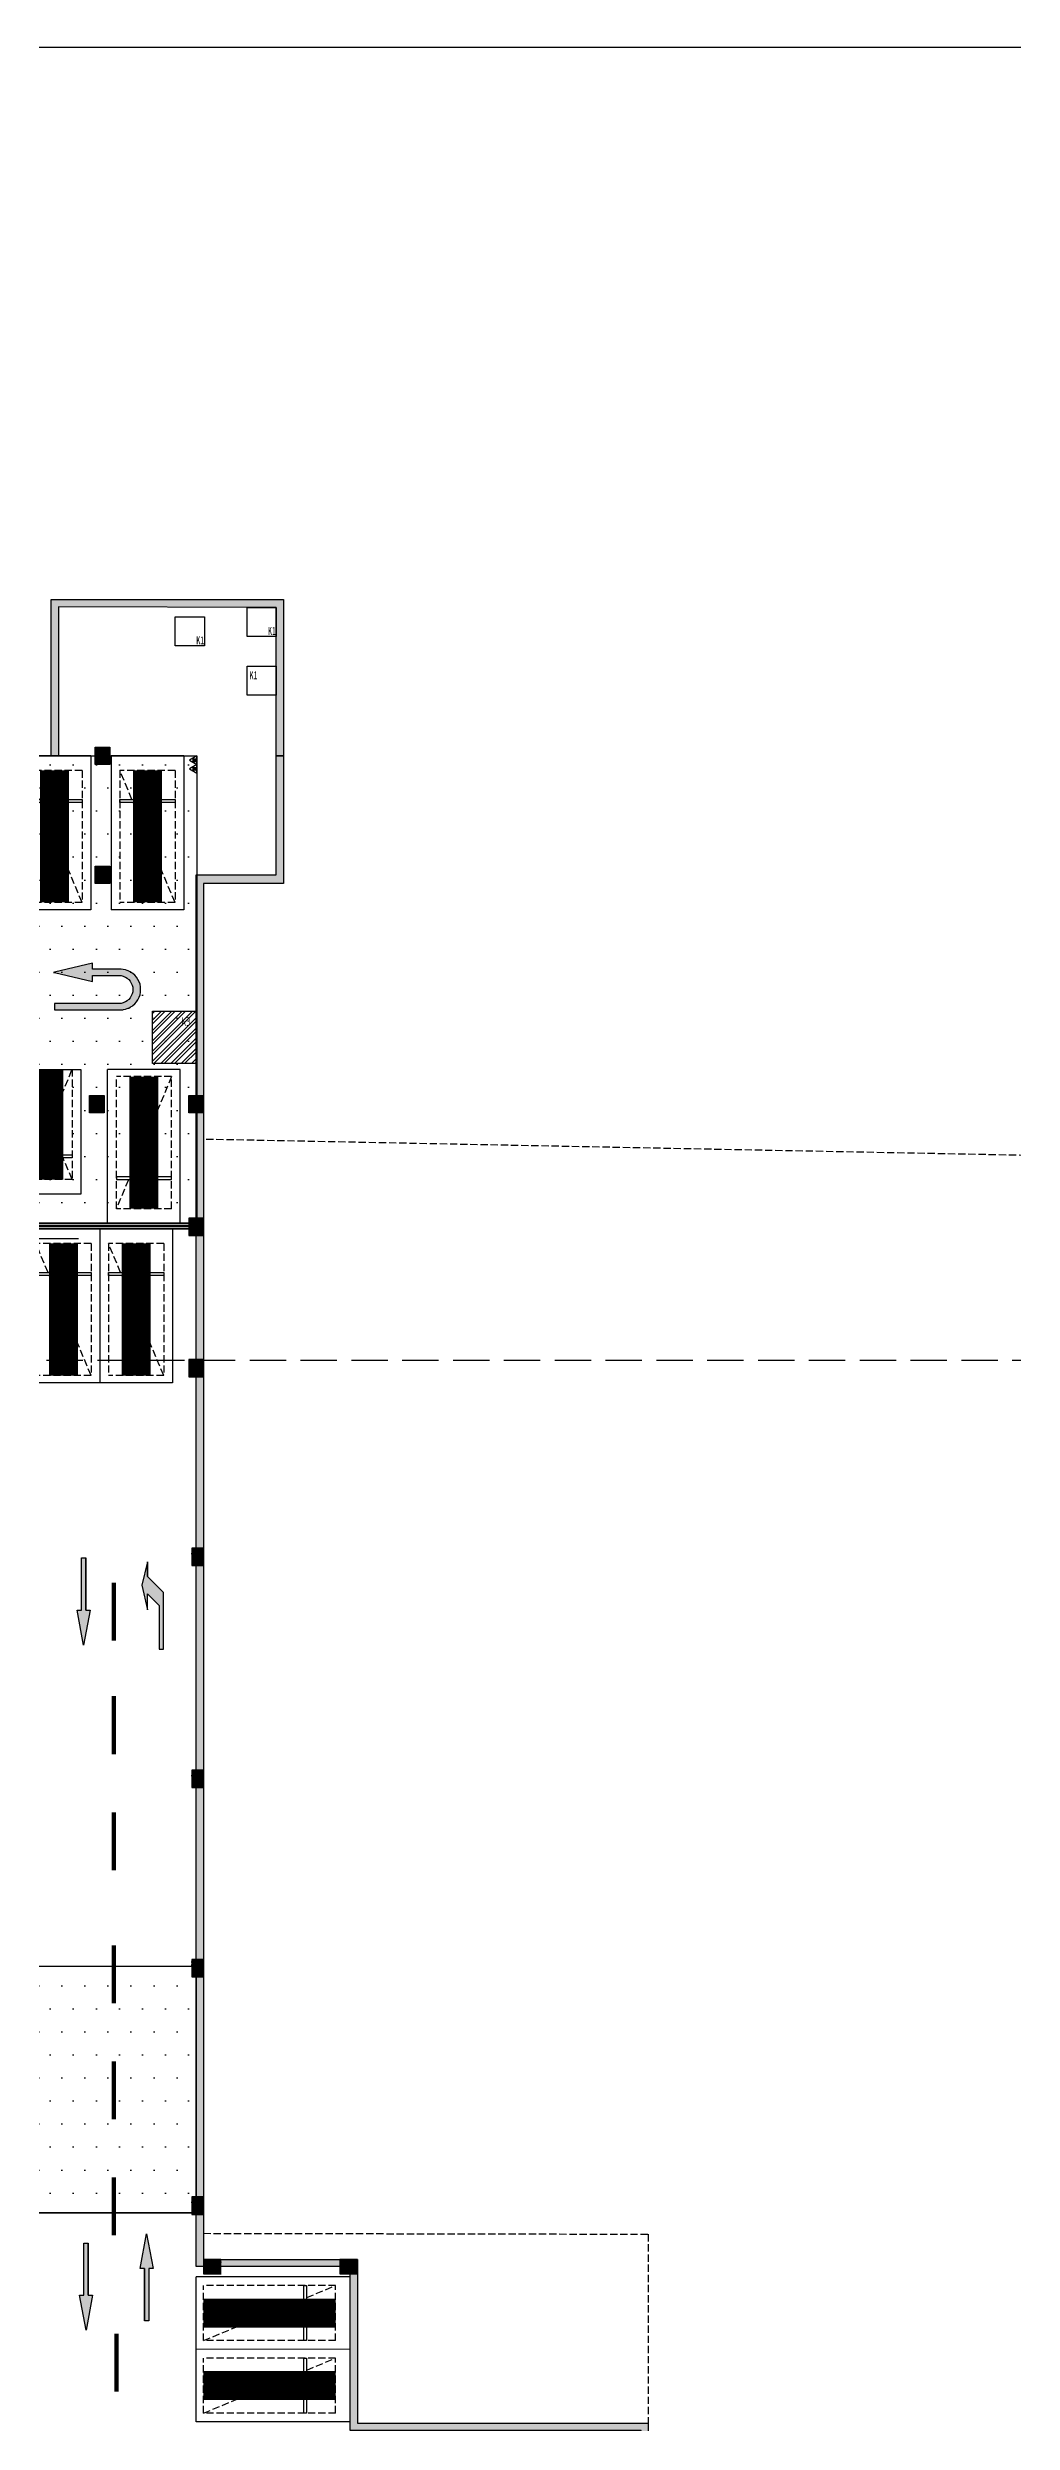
# Model space of a CAD drawing. Extents: x -1338203 to 1886333, y -783476 to 1038610.
# Drawn here: x 634907 to 668132, y 228924 to 310760 of the extents above; entities that cross this region are included whole.
import ezdxf

# ---------------------------------------------------------------- set-up
doc = ezdxf.new("R2010")
doc.units = 0
doc.header["$LTSCALE"] = 1000
doc.header["$MEASUREMENT"] = 0
for name, pattern in [('$2$DASH', [0.35, 0.25, -0.1]), ('A-001-主楼相对位置参照$0$DASH', [0.35, 0.25, -0.1]), ('A-001-平面B2$0$__DASH', [0.35, 0.25, -0.1]), ('DASH', [0.35, 0.25, -0.1])]:
    doc.linetypes.add(name, pattern=pattern)
for name, color, linetype in [('$0$DIM_SYMB', 3, 'Continuous'), ('0A-P-PKNG-LINE', 9, 'Continuous'), ('1-给排水', 4, 'Continuous'), ('A-001-主楼相对位置参照$0$0G-SITE', 2, 'Continuous'), ('A-001-平面参照B1$0$0A-ELEV-PATT', 8, 'Continuous'), ('A-001-平面参照B1$0$A-001-平面参照B1$0$0A-E-STRS-RAIL', 163, 'Continuous'), ('A-001-平面参照B1$0$AUDIT_D_220531184525-2', 40, 'Continuous'), ('A-001-车位参照B1$0$A-001-车位参照B1$0$0A-P-PKNG-CAR(A)', 43, 'Continuous'), ('A-001-车位参照B1$0$A-001-车位参照B1$0$0A-P-PKNG-CAR(B)', 21, 'Continuous'), ('A-FIRE', 7, 'Continuous'), ('p-a-mini', 150, 'Continuous'), ('p-a-regular', 5, 'Continuous'), ('S001地下一墙柱$0$0S-CW-HATCH', 251, 'Continuous'), ('S001地下一墙柱$0$0S-CW-HATCH-UP', 251, 'Continuous'), ('S001地下一墙柱$0$0S-CW-LINE', 72, 'Continuous'), ('S001地下一墙柱$0$S001地下一墙柱$0$0S-CC-LINE', 52, 'Continuous'), ('S001地下一墙柱$0$S001地下一墙柱$0$0S-CW-HATCH', 251, 'Continuous'), ('S001地下一墙柱$0$S001地下一墙柱$0$0S-CW-HATCH-UP', 251, 'Continuous'), ('中心线', 42, 'Continuous'), ('可见线', 7, 'Continuous'), ('地面指向箭头', 7, 'Continuous'), ('负一层消火栓$0$0P-DIM-FH', 3, 'Continuous'), ('负一层消火栓$0$0P-EQUIP-FH', 7, 'Continuous')]:
    doc.layers.add(name, color=color, linetype=linetype)
doc.layers.add('0A-X-AREA', color=6, linetype='Continuous', plot=False)
doc.layers.add('AAD-A-PROOF', color=30, linetype='Continuous', plot=False)
doc.styles.add('仿宋_GB2312', font='simfang.ttf', dxfattribs={"width": 0.7, "height": 4})
doc.styles.add('探索者', font='TSSDENG', dxfattribs={"width": 0.7, "bigfont": 'TSSDCHN'})
pattern_1 = [(0, (-766365.4, -306889.1), (396.875, 793.75), [0, -793.75])]
pattern_2 = [(45, (-10063346.176, -927328.15), (-53.0330086, 53.0330086), []), (50, (-10063346.18, -927328.15), (215.1780548, -18.8256405), [22.5, -247.5]), (355, (-10063346.18, -927328.15), (-41.6254, 225.65764), [18, -198]), (100.4514, (-10063328.24, -927329.72), (173.5528145, 206.8318626), [19.122057, -210.3426336]), (46.1842, (-10063346.18, -927268.15), (320.1723146, -49.655704), [33.75, -371.25]), (96.6356, (-10063319.5, -927272.3), (280.398812, 292.235361), [28.683086, -315.5139]), (351.1842, (-10063346.18, -927268.15), (280.398584, 292.23558), [27, -297]), (21, (-10063316.18, -927283.15), (179.0721156, -120.7856672), [22.5, -247.5]), (326, (-10063316.18, -927283.15), (72.9945996, 217.5450135), [18, -198]), (71.4514, (-10063301.25, -927293.21), (252.0667886, 96.759149), [19.122057, -210.3426336]), (37.5, (-10063346.176, -927328.15), (3.6479566, 99.86815615), [0, -195.6, 0, -201, 0, -198.75]), (7.5, (-10063346.18, -927328.15), (78.9208612, 118.3235136), [0, -114.6, 0, -191.1, 0, -75.75]), (327.5, (-10063413.076, -927328.15), (160.14673085, -6.7664615), [0, -75, 0, -234, 0, -310.5]), (317.5, (-10063443.08, -927328.15), (174.9558508, 30.0314947), [0, -97.5, 0, -155.4, 0, -220.5])]

# ---------------------------------------------------------------- blocks, each defined once
blk = doc.blocks.new('A-001-平面参照B1')
at = {"layer": 'A-001-平面参照B1$0$0A-ELEV-PATT'}
h = blk.add_hatch(dxfattribs=at)
h.set_pattern_fill('DOTS', color=256, scale=500)
h.set_pattern_definition(pattern_1)
h.paths.add_polyline_path([(-137959, -20540), (-127608, -20540), (-126314, -20540), (-126314, -36640), (-137959, -36640)])
h = blk.add_hatch(dxfattribs=at)
h.set_pattern_fill('DOTS', color=256, scale=500)
h.set_pattern_definition(pattern_1)
h.paths.add_polyline_path([(-132539, -62243), (-126339, -62243), (-126339, -70743), (-132539, -70743)])
at = {"flags": 128}
blk.add_lwpolyline([(-132539, -70743), (-126339, -70743)], dxfattribs=at)
at = {"layer": 'A-001-平面参照B1$0$A-001-平面参照B1$0$0A-E-STRS-RAIL'}
blk.add_lwpolyline([(-132209, -36710), (-126589, -36710), (-126589, -36770), (-132209, -36770)], dxfattribs=at)
at = {"layer": 'A-001-平面参照B1$0$AUDIT_D_220531184525-2', "ltscale": 0.002}
for points in [[(-137959, -20540), (-127608, -20540), (-126314, -20540), (-126314, -36640), (-137959, -36640)], [(-132539, -62243), (-126339, -62243), (-126339, -70743), (-132539, -70743)]]:
    blk.add_lwpolyline(points, close=True, dxfattribs=at)
for points in [[(-132209, -36640), (-126589, -36640), (-126589, -36840), (-132209, -36840)], [(-132209, -36840), (-126339, -36840)]]:
    blk.add_lwpolyline(points, dxfattribs=at)
blk = doc.blocks.new('S001地下一墙柱')
at = {"layer": 'S001地下一墙柱$0$0S-CW-HATCH'}
h = blk.add_hatch(color=256, dxfattribs=at)
h.dxf.hatch_style = 1
h.paths.add_polyline_path([(-131328, -15150), (-123339, -15150), (-123339, -20540), (-123589, -20540), (-123589, -15425), (-131079, -15400), (-131078, -20540), (-131328, -20540)])
h = blk.add_hatch(color=256, dxfattribs=at)
h.dxf.hatch_style = 1
h.paths.add_polyline_path([(-123589, -20540), (-123339, -20540), (-123339, -24940), (-126089, -24940), (-126089, -72344), (-120789, -72344), (-120789, -77994), (-110774, -77994), (-110774, -97610), (-59059, -97610), (-59059, -97910), (-123129, -97910), (-123129, -97610), (-111024, -97610), (-111024, -78244), (-121039, -78244), (-121039, -72594), (-126339, -72594), (-126340, -24640), (-123589, -24640)])
at = {"layer": 'S001地下一墙柱$0$0S-CW-HATCH-UP'}
h = blk.add_hatch(dxfattribs=at)
h.set_pattern_fill('钢筋混凝土', color=256, scale=30)
h.set_pattern_definition(pattern_2)
h.paths.add_polyline_path([(-131328, -15150), (-123339, -15150), (-123339, -20540), (-123589, -20540), (-123589, -15425), (-131079, -15400), (-131078, -20540), (-131328, -20540)])
h = blk.add_hatch(dxfattribs=at)
h.set_pattern_fill('钢筋混凝土', color=256, scale=30)
h.set_pattern_definition(pattern_2)
h.paths.add_polyline_path([(-123589, -20540), (-123339, -20540), (-123339, -24940), (-126089, -24940), (-126089, -72344), (-120789, -72344), (-120789, -77994), (-110774, -77994), (-110774, -97610), (-59059, -97610), (-59059, -97910), (-123129, -97910), (-123129, -97610), (-111024, -97610), (-111024, -78244), (-121039, -78244), (-121039, -72594), (-126339, -72594), (-126340, -24640), (-123589, -24640)])
at = {"layer": 'S001地下一墙柱$0$S001地下一墙柱$0$0S-CW-HATCH'}
h = blk.add_hatch(color=256, dxfattribs=at)
h.dxf.hatch_style = 1
h.paths.add_polyline_path([(-129319, -20840), (-129819, -20840), (-129819, -20240), (-129319, -20240)])
h = blk.add_hatch(color=256, dxfattribs=at)
h.dxf.hatch_style = 1
h.paths.add_polyline_path([(-129319, -24940), (-129819, -24940), (-129819, -24340), (-129319, -24340)])
h = blk.add_hatch(color=256, dxfattribs=at)
h.dxf.hatch_style = 1
h.paths.add_polyline_path([(-129509, -32840), (-130009, -32840), (-130009, -32240), (-129509, -32240)])
h = blk.add_hatch(color=256, dxfattribs=at)
h.dxf.hatch_style = 1
h.paths.add_polyline_path([(-126089, -32840), (-126589, -32840), (-126589, -32240), (-126089, -32240)])
h = blk.add_hatch(color=256, dxfattribs=at)
h.dxf.hatch_style = 1
h.paths.add_polyline_path([(-126089, -36465), (-126589, -36465), (-126589, -37065), (-126089, -37065)])
h = blk.add_hatch(color=256, dxfattribs=at)
h.dxf.hatch_style = 1
h.paths.add_polyline_path([(-126089, -41340), (-126589, -41340), (-126589, -41940), (-126089, -41940)])
h = blk.add_hatch(color=256, dxfattribs=at)
h.dxf.hatch_style = 1
h.paths.add_polyline_path([(-126489, -48440), (-126089, -48440), (-126089, -47840), (-126489, -47840)])
h = blk.add_hatch(color=256, dxfattribs=at)
h.dxf.hatch_style = 1
h.paths.add_polyline_path([(-126489, -56090), (-126089, -56090), (-126089, -55490), (-126489, -55490)])
h = blk.add_hatch(color=256, dxfattribs=at)
h.dxf.hatch_style = 1
h.paths.add_polyline_path([(-126489, -62613), (-126089, -62613), (-126089, -62013), (-126489, -62013)])
h = blk.add_hatch(color=256, dxfattribs=at)
h.dxf.hatch_style = 1
h.paths.add_polyline_path([(-126489, -70794), (-126089, -70794), (-126089, -70194), (-126489, -70194)])
h = blk.add_hatch(color=256, dxfattribs=at)
h.dxf.hatch_style = 1
h.paths.add_polyline_path([(-125489, -72844), (-125489, -72344), (-126089, -72344), (-126089, -72844)])
h = blk.add_hatch(color=256, dxfattribs=at)
h.dxf.hatch_style = 1
h.paths.add_polyline_path([(-120789, -72844), (-120789, -72344), (-121389, -72344), (-121389, -72844)])
at = {"layer": 'S001地下一墙柱$0$S001地下一墙柱$0$0S-CW-HATCH-UP'}
h = blk.add_hatch(dxfattribs=at)
h.set_pattern_fill('钢筋混凝土', color=256, scale=30)
h.set_pattern_definition([(45, (-97008.016, -23788.27), (-53.03301, 53.03301), []), (50, (-97008.02, -23788.27), (215.1781, -18.8256), [22.5, -247.5]), (355, (-97008.02, -23788.27), (-41.6254, 225.6576), [18, -198]), (100.4514, (-96990.08, -23789.84), (173.5528, 206.8319), [19.122, -210.3426]), (46.1842, (-97008.02, -23728.27), (320.1723, -49.6557), [33.75, -371.25]), (96.6356, (-96981.34, -23732.4), (280.3988, 292.2354), [28.683, -315.514]), (351.1842, (-97008, -23728.27), (280.3986, 292.2356), [27, -297]), (21, (-96978.02, -23743.27), (179.0721, -120.7857), [22.5, -247.5]), (326, (-96978.02, -23743.27), (72.9946, 217.545), [18, -198]), (71.4514, (-96963.1, -23753.34), (252.0668, 96.7591), [19.122, -210.3426]), (37.5, (-97008.016, -23788.27), (3.64796, 99.86816), [0, -195.6, 0, -201, 0, -198.75]), (7.5, (-97008.02, -23788.27), (78.92086, 118.3235), [0, -114.6, 0, -191.1, 0, -75.75]), (327.5, (-97074.92, -23788.27), (160.14673, -6.76646), [0, -75, 0, -234, 0, -310.5]), (317.5, (-97104.92, -23788.27), (174.95585, 30.0315), [0, -97.5, 0, -155.4, 0, -220.5])])
h.paths.add_polyline_path([(-129319, -24940), (-129819, -24940), (-129819, -24340), (-129319, -24340)])
h = blk.add_hatch(dxfattribs=at)
h.set_pattern_fill('钢筋混凝土', color=256, scale=30)
h.set_pattern_definition([(45, (-97198.035, -31688.28), (-53.03301, 53.03301), []), (50, (-97198.04, -31688.28), (215.1781, -18.8256), [22.5, -247.5]), (355, (-97198.04, -31688.28), (-41.6254, 225.6576), [18, -198]), (100.4514, (-97180.1, -31689.85), (173.5528, 206.8319), [19.122, -210.3426]), (46.1842, (-97198.04, -31628.28), (320.1723, -49.6557), [33.75, -371.25]), (96.6356, (-97171.35, -31632.42), (280.3988, 292.2354), [28.683, -315.514]), (351.1842, (-97198.04, -31628.28), (280.3986, 292.2356), [27, -297]), (21, (-97168.04, -31643.28), (179.0721, -120.7857), [22.5, -247.5]), (326, (-97168.04, -31643.28), (72.9946, 217.545), [18, -198]), (71.4514, (-97153.11, -31653.35), (252.0668, 96.7591), [19.122, -210.3426]), (37.5, (-97198.035, -31688.28), (3.64796, 99.86816), [0, -195.6, 0, -201, 0, -198.75]), (7.5, (-97198.04, -31688.28), (78.92086, 118.3235), [0, -114.6, 0, -191.1, 0, -75.75]), (327.5, (-97264.935, -31688.28), (160.14673, -6.76646), [0, -75, 0, -234, 0, -310.5]), (317.5, (-97294.94, -31688.28), (174.95585, 30.0315), [0, -97.5, 0, -155.4, 0, -220.5])])
h.paths.add_polyline_path([(-129509, -32840), (-130009, -32840), (-130009, -32240), (-129509, -32240)])
h = blk.add_hatch(dxfattribs=at)
h.set_pattern_fill('钢筋混凝土', color=256, scale=30)
h.set_pattern_definition([(45, (-93778.04, -31688.28), (-53.03301, 53.03301), []), (50, (-93778.04, -31688.28), (215.1781, -18.8256), [22.5, -247.5]), (355, (-93778.04, -31688.28), (-41.6254, 225.6576), [18, -198]), (100.4514, (-93760.1, -31689.85), (173.5528, 206.8319), [19.122, -210.3426]), (46.1842, (-93778.04, -31628.28), (320.1723, -49.6557), [33.75, -371.25]), (96.6356, (-93751.36, -31632.42), (280.3988, 292.2354), [28.683, -315.514]), (351.1842, (-93778.04, -31628.28), (280.3986, 292.2356), [27, -297]), (21, (-93748.04, -31643.28), (179.0721, -120.7857), [22.5, -247.5]), (326, (-93748.04, -31643.28), (72.9946, 217.545), [18, -198]), (71.4514, (-93733.11, -31653.35), (252.0668, 96.7591), [19.122, -210.3426]), (37.5, (-93778.04, -31688.28), (3.64796, 99.86816), [0, -195.6, 0, -201, 0, -198.75]), (7.5, (-93778.04, -31688.28), (78.92086, 118.3235), [0, -114.6, 0, -191.1, 0, -75.75]), (327.5, (-93844.94, -31688.28), (160.14673, -6.76646), [0, -75, 0, -234, 0, -310.5]), (317.5, (-93874.94, -31688.28), (174.95585, 30.0315), [0, -97.5, 0, -155.4, 0, -220.5])])
h.paths.add_polyline_path([(-126089, -32840), (-126589, -32840), (-126589, -32240), (-126089, -32240)])
h = blk.add_hatch(dxfattribs=at)
h.set_pattern_fill('钢筋混凝土', color=256, scale=30)
h.set_pattern_definition([(45, (-93778.04, -27513.31), (-53.03301, 53.03301), []), (50, (-93778.04, -27513.31), (215.1781, -18.8256), [22.5, -247.5]), (355, (-93778.04, -27513.31), (-41.6254, 225.6576), [18, -198]), (100.4514, (-93760.11, -27514.88), (173.5528, 206.8319), [19.122, -210.3426]), (46.1842, (-93778.04, -27453.3), (320.1723, -49.6557), [33.75, -371.25]), (96.6356, (-93751.36, -27457.45), (280.3988, 292.2354), [28.683, -315.514]), (351.1842, (-93778.04, -27453.3), (280.3986, 292.2356), [27, -297]), (21, (-93748.04, -27468.31), (179.0721, -120.7857), [22.5, -247.5]), (326, (-93748.04, -27468.31), (72.9946, 217.545), [18, -198]), (71.4514, (-93733.12, -27478.38), (252.0668, 96.7591), [19.122, -210.3426]), (37.5, (-93778.04, -27513.31), (3.64796, 99.86816), [0, -195.6, 0, -201, 0, -198.75]), (7.5, (-93778.04, -27513.31), (78.92086, 118.3235), [0, -114.6, 0, -191.1, 0, -75.75]), (327.5, (-93844.94, -27513.31), (160.14673, -6.76646), [0, -75, 0, -234, 0, -310.5]), (317.5, (-93874.94, -27513.31), (174.95585, 30.0315), [0, -97.5, 0, -155.4, 0, -220.5])])
h.paths.add_polyline_path([(-126089, -36465), (-126589, -36465), (-126589, -37065), (-126089, -37065)])
h = blk.add_hatch(dxfattribs=at)
h.set_pattern_fill('钢筋混凝土', color=256, scale=30)
h.set_pattern_definition([(45, (-93778.04, -32388.19), (-53.03301, 53.03301), []), (50, (-93778.04, -32388.2), (215.1781, -18.8256), [22.5, -247.5]), (355, (-93778.04, -32388.2), (-41.6254, 225.6576), [18, -198]), (100.4514, (-93760.11, -32389.76), (173.5528, 206.8319), [19.122, -210.3426]), (46.1842, (-93778.04, -32328.2), (320.1723, -49.6557), [33.75, -371.25]), (96.6356, (-93751.36, -32332.33), (280.3988, 292.2354), [28.683, -315.514]), (351.1842, (-93778.04, -32328.2), (280.3986, 292.2356), [27, -297]), (21, (-93748.04, -32343.2), (179.0721, -120.7857), [22.5, -247.5]), (326, (-93748.04, -32343.2), (72.9946, 217.545), [18, -198]), (71.4514, (-93733.12, -32353.26), (252.0668, 96.7591), [19.122, -210.3426]), (37.5, (-93778.04, -32388.19), (3.64796, 99.86816), [0, -195.6, 0, -201, 0, -198.75]), (7.5, (-93778.04, -32388.19), (78.92086, 118.3235), [0, -114.6, 0, -191.1, 0, -75.75]), (327.5, (-93844.94, -32388.19), (160.14673, -6.76646), [0, -75, 0, -234, 0, -310.5]), (317.5, (-93874.94, -32388.19), (174.95585, 30.0315), [0, -97.5, 0, -155.4, 0, -220.5])])
h.paths.add_polyline_path([(-126089, -41340), (-126589, -41340), (-126589, -41940), (-126089, -41940)])
h = blk.add_hatch(dxfattribs=at)
h.set_pattern_fill('钢筋混凝土', color=256, scale=30, angle=-180)
h.set_pattern_definition([(225, (-158899.506, -4220.41), (53.03301, -53.03301), []), (230, (-158899.5, -4220.41), (-215.17805, 18.82564), [22.5, -247.5]), (175, (-158899.5, -4220.41), (41.6254, -225.6576), [18, -198]), (280.4514, (-158917.44, -4218.84), (-173.5528, -206.8319), [19.1221, -210.3426]), (226.1842, (-158899.5, -4280.4), (-320.1723, 49.6557), [33.75, -371.25]), (276.6356, (-158926.2, -4276.27), (-280.3988, -292.2354), [28.683, -315.5139]), (171.1842, (-158899.5, -4280.4), (-280.3986, -292.2356), [27, -297]), (201, (-158929.5, -4265.41), (-179.0721, 120.78567), [22.5, -247.5]), (146, (-158929.5, -4265.41), (-72.9946, -217.545), [18, -198]), (251.4514, (-158944.43, -4255.35), (-252.0668, -96.75915), [19.1221, -210.3426]), (217.5, (-158899.506, -4220.41), (-3.64796, -99.86816), [0, -195.6, 0, -201, 0, -198.75]), (187.5, (-158899.51, -4220.41), (-78.92086, -118.32351), [0, -114.6, 0, -191.1, 0, -75.75]), (147.5, (-158832.606, -4220.41), (-160.14673, 6.76646), [0, -75, 0, -234, 0, -310.5]), (137.5, (-158802.6, -4220.41), (-174.95585, -30.0315), [0, -97.5, 0, -155.4, 0, -220.5])])
h.paths.add_polyline_path([(-126489, -48440), (-126089, -48440), (-126089, -47840), (-126489, -47840)])
h = blk.add_hatch(dxfattribs=at)
h.set_pattern_fill('钢筋混凝土', color=256, scale=30, angle=-180)
h.set_pattern_definition([(225, (-158899.445, -11870.575), (53.03301, -53.03301), []), (230, (-158899.44, -11870.57), (-215.17805, 18.82564), [22.5, -247.5]), (175, (-158899.44, -11870.57), (41.6254, -225.6576), [18, -198]), (280.4514, (-158917.38, -11869), (-173.5528, -206.8319), [19.1221, -210.3426]), (226.1842, (-158899.44, -11930.57), (-320.1723, 49.6557), [33.75, -371.25]), (276.6356, (-158926.13, -11926.44), (-280.3988, -292.2354), [28.683, -315.5139]), (171.1842, (-158899.44, -11930.57), (-280.3986, -292.2356), [27, -297]), (201, (-158929.44, -11915.57), (-179.0721, 120.78567), [22.5, -247.5]), (146, (-158929.44, -11915.57), (-72.9946, -217.545), [18, -198]), (251.4514, (-158944.37, -11905.5), (-252.0668, -96.75915), [19.1221, -210.3426]), (217.5, (-158899.445, -11870.575), (-3.64796, -99.86816), [0, -195.6, 0, -201, 0, -198.75]), (187.5, (-158899.44, -11870.57), (-78.92086, -118.32351), [0, -114.6, 0, -191.1, 0, -75.75]), (147.5, (-158832.545, -11870.575), (-160.14673, 6.76646), [0, -75, 0, -234, 0, -310.5]), (137.5, (-158802.54, -11870.57), (-174.95585, -30.0315), [0, -97.5, 0, -155.4, 0, -220.5])])
h.paths.add_polyline_path([(-126489, -56090), (-126089, -56090), (-126089, -55490), (-126489, -55490)])
h = blk.add_hatch(dxfattribs=at)
h.set_pattern_fill('钢筋混凝土', color=256, scale=30, angle=-180)
h.set_pattern_definition([(225, (-158899.506, -18393.9), (53.03301, -53.03301), []), (230, (-158899.5, -18393.9), (-215.17805, 18.82564), [22.5, -247.5]), (175, (-158899.5, -18393.9), (41.6254, -225.6576), [18, -198]), (280.4514, (-158917.44, -18392.33), (-173.5528, -206.8319), [19.1221, -210.3426]), (226.1842, (-158899.5, -18453.9), (-320.1723, 49.6557), [33.75, -371.25]), (276.6356, (-158926.2, -18449.76), (-280.3988, -292.2354), [28.683, -315.5139]), (171.1842, (-158899.5, -18453.9), (-280.3986, -292.2356), [27, -297]), (201, (-158929.5, -18438.9), (-179.0721, 120.78567), [22.5, -247.5]), (146, (-158929.5, -18438.9), (-72.9946, -217.545), [18, -198]), (251.4514, (-158944.43, -18428.83), (-252.0668, -96.75915), [19.1221, -210.3426]), (217.5, (-158899.506, -18393.9), (-3.64796, -99.86816), [0, -195.6, 0, -201, 0, -198.75]), (187.5, (-158899.51, -18393.9), (-78.92086, -118.32351), [0, -114.6, 0, -191.1, 0, -75.75]), (147.5, (-158832.606, -18393.9), (-160.14673, 6.76646), [0, -75, 0, -234, 0, -310.5]), (137.5, (-158802.6, -18393.9), (-174.95585, -30.0315), [0, -97.5, 0, -155.4, 0, -220.5])])
h.paths.add_polyline_path([(-126489, -62613), (-126089, -62613), (-126089, -62013), (-126489, -62013)])
h = blk.add_hatch(dxfattribs=at)
h.set_pattern_fill('钢筋混凝土', color=256, scale=30, angle=-180)
h.set_pattern_definition([(225, (-158899.506, -26573.926), (53.03301, -53.03301), []), (230, (-158899.5, -26573.93), (-215.17805, 18.82564), [22.5, -247.5]), (175, (-158899.5, -26573.93), (41.6254, -225.6576), [18, -198]), (280.4514, (-158917.44, -26572.36), (-173.5528, -206.8319), [19.1221, -210.3426]), (226.1842, (-158899.5, -26633.93), (-320.1723, 49.6557), [33.75, -371.25]), (276.6356, (-158926.2, -26629.8), (-280.3988, -292.2354), [28.683, -315.5139]), (171.1842, (-158899.5, -26633.93), (-280.3986, -292.2356), [27, -297]), (201, (-158929.5, -26618.93), (-179.0721, 120.78567), [22.5, -247.5]), (146, (-158929.5, -26618.93), (-72.9946, -217.545), [18, -198]), (251.4514, (-158944.43, -26608.86), (-252.0668, -96.75915), [19.1221, -210.3426]), (217.5, (-158899.506, -26573.926), (-3.64796, -99.86816), [0, -195.6, 0, -201, 0, -198.75]), (187.5, (-158899.51, -26573.93), (-78.92086, -118.32351), [0, -114.6, 0, -191.1, 0, -75.75]), (147.5, (-158832.606, -26573.926), (-160.14673, 6.76646), [0, -75, 0, -234, 0, -310.5]), (137.5, (-158802.6, -26573.93), (-174.95585, -30.0315), [0, -97.5, 0, -155.4, 0, -220.5])])
h.paths.add_polyline_path([(-126489, -70794), (-126089, -70794), (-126089, -70194), (-126489, -70194)])
h = blk.add_hatch(dxfattribs=at)
h.set_pattern_fill('钢筋混凝土', color=256, scale=30, angle=-90)
h.set_pattern_definition([(315, (-116536.91, -105155), (53.03301, 53.03301), []), (320, (-116536.91, -105155), (-18.8256, -215.1781), [22.5, -247.5]), (265, (-116536.9, -105155), (225.6576, 41.6254), [18, -198]), (10.4514, (-116538.48, -105172.93), (206.8319, -173.5528), [19.122, -210.3426]), (316.1842, (-116476.9, -105155), (-49.6557, -320.1723), [33.75, -371.25]), (6.6356, (-116481.05, -105181.68), (292.2354, -280.3988), [28.683, -315.514]), (261.1842, (-116476.9, -105155), (292.2356, -280.3986), [27, -297]), (291, (-116491.91, -105185), (-120.7857, -179.0721), [22.5, -247.5]), (236, (-116491.9, -105185), (217.545, -72.9946), [18, -198]), (341.4514, (-116501.98, -105199.92), (96.7591, -252.0668), [19.122, -210.3426]), (307.5, (-116536.91, -105155), (99.86816, -3.64796), [0, -195.6, 0, -201, 0, -198.75]), (277.5, (-116536.91, -105155), (118.3235, -78.92086), [0, -114.6, 0, -191.1, 0, -75.75]), (237.5, (-116536.91, -105088.1), (-6.76646, -160.14673), [0, -75, 0, -234, 0, -310.5]), (227.5, (-116536.91, -105058.1), (30.0315, -174.95585), [0, -97.5, 0, -155.4, 0, -220.5])])
h.paths.add_polyline_path([(-125489, -72844), (-125489, -72344), (-126089, -72344), (-126089, -72844)])
h = blk.add_hatch(dxfattribs=at)
h.set_pattern_fill('钢筋混凝土', color=256, scale=30, angle=-90)
h.set_pattern_definition([(315, (-111836.83, -105155), (53.03301, 53.03301), []), (320, (-111836.83, -105155), (-18.8256, -215.1781), [22.5, -247.5]), (265, (-111836.83, -105155), (225.6576, 41.6254), [18, -198]), (10.4514, (-111838.4, -105172.93), (206.8319, -173.5528), [19.122, -210.3426]), (316.1842, (-111776.83, -105155), (-49.6557, -320.1723), [33.75, -371.25]), (6.6356, (-111780.97, -105181.68), (292.2354, -280.3988), [28.683, -315.514]), (261.1842, (-111776.83, -105155), (292.2356, -280.3986), [27, -297]), (291, (-111791.83, -105185), (-120.7857, -179.0721), [22.5, -247.5]), (236, (-111791.83, -105185), (217.545, -72.9946), [18, -198]), (341.4514, (-111801.9, -105199.92), (96.7591, -252.0668), [19.122, -210.3426]), (307.5, (-111836.83, -105155), (99.86816, -3.64796), [0, -195.6, 0, -201, 0, -198.75]), (277.5, (-111836.83, -105155), (118.3235, -78.92086), [0, -114.6, 0, -191.1, 0, -75.75]), (237.5, (-111836.83, -105088.1), (-6.76646, -160.14673), [0, -75, 0, -234, 0, -310.5]), (227.5, (-111836.83, -105058.1), (30.0315, -174.95585), [0, -97.5, 0, -155.4, 0, -220.5])])
h.paths.add_polyline_path([(-120789, -72844), (-120789, -72344), (-121389, -72344), (-121389, -72844)])
at = {"layer": 'S001地下一墙柱$0$0S-CW-LINE', "elevation": 0, "flags": 128}
for points in [[(-131328, -15150), (-123339, -15150), (-123339, -20540), (-123589, -20540), (-123589, -15425), (-131079, -15400), (-131078, -20540), (-131328, -20540)], [(-123589, -20540), (-123339, -20540), (-123339, -24940), (-126089, -24940), (-126089, -72344), (-120789, -72344), (-120789, -77994), (-110774, -77994), (-110774, -97610), (-59059, -97610), (-59059, -97910), (-123129, -97910), (-123129, -97610), (-111024, -97610), (-111024, -78244), (-121039, -78244), (-121039, -72594), (-126339, -72594), (-126340, -24640), (-123589, -24640)]]:
    blk.add_lwpolyline(points, close=True, dxfattribs=at)
at = {"layer": 'S001地下一墙柱$0$S001地下一墙柱$0$0S-CC-LINE'}
for points in [[(-129319, -20840), (-129819, -20840), (-129819, -20240), (-129319, -20240)], [(-129319, -24940), (-129819, -24940), (-129819, -24340), (-129319, -24340)], [(-129509, -32840), (-130009, -32840), (-130009, -32240), (-129509, -32240)], [(-126089, -32840), (-126589, -32840), (-126589, -32240), (-126089, -32240)], [(-126089, -36465), (-126589, -36465), (-126589, -37065), (-126089, -37065)], [(-126089, -41340), (-126589, -41340), (-126589, -41940), (-126089, -41940)], [(-126489, -48440), (-126089, -48440), (-126089, -47840), (-126489, -47840)], [(-126489, -62613), (-126089, -62613), (-126089, -62013), (-126489, -62013)], [(-126489, -70794), (-126089, -70794), (-126089, -70194), (-126489, -70194)], [(-125489, -72844), (-125489, -72344), (-126089, -72344), (-126089, -72844)], [(-120789, -72844), (-120789, -72344), (-121389, -72344), (-121389, -72844)]]:
    blk.add_lwpolyline(points, close=True, dxfattribs=at)
at = {"layer": 'S001地下一墙柱$0$S001地下一墙柱$0$0S-CC-LINE', "elevation": 0}
blk.add_lwpolyline([(-126489, -56090), (-126089, -56090), (-126089, -55490), (-126489, -55490)], close=True, dxfattribs=at)
blk = doc.blocks.new('负一层消火栓$0$$TwtSys$00000546')
h = blk.add_hatch()
h.set_pattern_fill('ANSI31', color=256, scale=200, style=0)
h.set_pattern_definition([(45, (-38543.802, -6670.83), (-17.67767, 17.67767), [])])
h.paths.add_polyline_path([(-65, 174), (65, 174), (65, 44), (-65, 44)])
for points in [[(0, 344), (-198, 0), (198, 0)], [(-65, 174), (65, 174), (65, 44), (-65, 44)]]:
    blk.add_lwpolyline(points, close=True)
blk = doc.blocks.new('负一层消火栓')
at = {"layer": '负一层消火栓$0$0P-DIM-FH'}
blk.add_line((-132359, -37165, 0), (-130397, -37165, 0), dxfattribs=at)
at = {"layer": '负一层消火栓$0$0P-EQUIP-FH', "xscale": 0.7500000000000007, "yscale": 0.7500000000000007, "zscale": 0.7500000000000007, "rotation": 90.00272354060297}
for p in [(-126314, -20689), (-126314, -20986)]:
    blk.add_blockref('负一层消火栓$0$$TwtSys$00000546', p, dxfattribs=at)
blk = doc.blocks.new('剖面位置')
at = {"layer": '$0$DIM_SYMB', "linetype": '$2$DASH', "ltscale": 5}
blk.add_lwpolyline([(13257, -41366), (-263305, -41366)], dxfattribs=at)
blk.add_lwpolyline([(13257, -41366), (-263305, -41366)], dxfattribs=at)
blk = doc.blocks.new('左转或右转')
at = {"layer": '地面指向箭头'}
blk.add_hatch(color=251, dxfattribs=at).paths.add_polyline_path([(3221046, 2451667), (3221247, 2450864), (3221247, 2451366), (3221799, 2451918), (3221799, 2453874), (3221648, 2453874), (3221648, 2452369), (3221247, 2451968), (3221247, 2452519)])
at = {"layer": '地面指向箭头', "color": 251}
blk.add_lwpolyline([(3221247, 2450864), (3221046, 2451667), (3221247, 2452519), (3221247, 2451968), (3221648, 2452369), (3221648, 2453874), (3221799, 2453874), (3221799, 2451918), (3221247, 2451366), (3221247, 2450864), (3221247, 2451366)], dxfattribs=at)
blk = doc.blocks.new('JTDT')
at = {"layer": 'A-FIRE'}
h = blk.add_hatch(color=251, dxfattribs=at)
h.dxf.hatch_style = 1
h.paths.add_polyline_path([(189165, 82916), (189162, 82988), (189159, 82988), (189147, 83060), (189144, 83075), (189126, 83123), (189114, 83162), (189105, 83180), (189081, 83230), (189072, 83245), (189057, 83269), (189036, 83299), (189024, 83317), (189021, 83320), (189021, 83323), (188961, 83389), (188893, 83449), (188818, 83500), (188734, 83542), (188650, 83571), (188561, 83586), (188468, 83592), (188378, 83586), (188288, 83571), (188202, 83542), (188118, 83500), (188043, 83449), (187974, 83389), (187915, 83323), (187915, 83320), (187912, 83317), (187900, 83299), (187882, 83269), (187864, 83245), (187858, 83230), (187831, 83180), (187822, 83162), (187810, 83123), (187795, 83075), (187789, 83060), (187777, 82988), (187771, 82916), (187771, 82895), (187771, 82839), (187771, 81938), (187559, 81938), (187559, 81935), (187867, 80625), (187876, 80592), (187882, 80625), (188190, 81935), (187983, 81935), (187983, 81938), (187983, 82839), (187986, 82895), (187989, 82916), (188007, 82988), (188037, 83060), (188046, 83075), (188076, 83123), (188109, 83162), (188124, 83180), (188184, 83230), (188205, 83245), (188247, 83269), (188318, 83299), (188390, 83317), (188441, 83320), (188468, 83323), (188492, 83320), (188543, 83317), (188615, 83299), (188686, 83269), (188728, 83245), (188749, 83230), (188809, 83180), (188824, 83162), (188857, 83123), (188887, 83075), (188896, 83060), (188926, 82988), (188944, 82916), (188947, 82895), (188949, 82839), (188949, 80625), (189168, 80625), (189168, 82839), (189168, 82895)])
at = {"layer": '地面指向箭头', "color": 251, "linetype": 'Continuous'}
blk.add_lwpolyline([(189165, 82916), (189162, 82988), (189159, 82988), (189147, 83060), (189144, 83075), (189126, 83123), (189114, 83162), (189105, 83180), (189081, 83230), (189072, 83245), (189057, 83269), (189036, 83299), (189024, 83317), (189021, 83320), (189021, 83323), (188961, 83389), (188893, 83449), (188818, 83500), (188734, 83542), (188650, 83571), (188561, 83586), (188468, 83592), (188378, 83586), (188288, 83571), (188202, 83542), (188118, 83500), (188043, 83449), (187974, 83389), (187915, 83323), (187915, 83320), (187912, 83317), (187900, 83299), (187882, 83269), (187864, 83245), (187858, 83230), (187831, 83180), (187822, 83162), (187810, 83123), (187795, 83075), (187789, 83060), (187777, 82988), (187771, 82916), (187771, 82895), (187771, 82839), (187771, 81938), (187559, 81938), (187559, 81935), (187867, 80625), (187876, 80592), (187882, 80625), (188190, 81935), (187983, 81935), (187983, 81938), (187983, 82839), (187986, 82895), (187989, 82916), (188007, 82988), (188037, 83060), (188046, 83075), (188076, 83123), (188109, 83162), (188124, 83180), (188184, 83230), (188205, 83245), (188247, 83269), (188318, 83299), (188390, 83317), (188441, 83320), (188468, 83323), (188492, 83320), (188543, 83317), (188615, 83299), (188686, 83269), (188728, 83245), (188749, 83230), (188809, 83180), (188824, 83162), (188857, 83123), (188887, 83075), (188896, 83060), (188926, 82988), (188944, 82916), (188947, 82895), (188949, 82839), (188949, 80625), (189168, 80625), (189168, 82839), (189168, 82895), (189165, 82916)], dxfattribs=at)
blk = doc.blocks.new('直行')
at = {"layer": '地面指向箭头'}
blk.add_hatch(color=251, dxfattribs=at).paths.add_polyline_path([(-29241, 4059962), (-29466, 4058762), (-29316, 4058762), (-29316, 4056961), (-29166, 4056961), (-29166, 4058762), (-29016, 4058762)])
at = {"layer": '地面指向箭头', "color": 251}
blk.add_lwpolyline([(-29316, 4058762), (-29316, 4056961), (-29316, 4058762), (-29316, 4058762), (-29466, 4058762), (-29241, 4059962), (-29016, 4058762), (-29166, 4058762), (-29166, 4056961), (-29316, 4056961), (-29316, 4056961)], dxfattribs=at)
blk = doc.blocks.new('A$C9cb663f1')
at = {"layer": '中心线', "color": 251, "const_width": 150}
for points in [[(224545, -103895), (224545, -105895)], [(224545, -107810), (224545, -109810)], [(224545, -111810), (224545, -113810)], [(224545, -116394), (224545, -118394)], [(224545, -120394), (224545, -122394)], [(224545, -124394), (224545, -126394)], [(224630, -129774), (224630, -131774)]]:
    blk.add_lwpolyline(points, dxfattribs=at)
at = {"layer": '地面指向箭头', "color": 251}
for name, p, rotation in [('JTDT', (141875, 105007), 270), ('直行', (194263, 3953913), 180), ('直行', (194348, 3930308), 180)]:
    blk.add_blockref(name, p, dxfattribs=dict(at, rotation=rotation))
at = {"layer": '地面指向箭头', "color": 251, "linetype": 'Continuous', "xscale": -1, "rotation": 180}
blk.add_blockref('左转或右转', (-2995541, 2347680), dxfattribs=at)
at = {"layer": '地面指向箭头', "color": 251}
blk.add_blockref('直行', (254912, -4186298), dxfattribs=at)
blk = doc.blocks.new('JSK')
at = {"ltscale": 0.002}
h = blk.add_hatch(dxfattribs=at)
h.set_pattern_fill('金属', color=251, scale=100)
h.set_pattern_definition([(45, (31504.24, -294779.36), (-176.7767, 176.7767), []), (45, (31622.09, -294779.36), (-176.7767, 176.7767), [])])
h.paths.add_polyline_path([(81195, -17230), (82695, -17230), (82695, -19030), (81195, -19030)])
at = {"layer": '1-给排水', "color": 3, "elevation": -83150}
blk.add_lwpolyline([(81195, -17230), (82695, -17230), (82695, -19030), (81195, -19030)], close=True, dxfattribs=at)
at = {"layer": '可见线', "color": 1, "elevation": -83150}
for points in [[(81976, -3640), (82976, -3640), (82976, -4640), (81976, -4640)], [(84446, -3315), (85446, -3315), (85446, -4315), (84446, -4315)], [(84446, -5340), (85446, -5340), (85446, -6340), (84446, -6340)]]:
    blk.add_lwpolyline(points, close=True, dxfattribs=at)
at = {"layer": '1-给排水', "color": 3, "insert": (82184, -17434, -83150), "char_height": 300, "width": 106989.87, "attachment_point": 1, "style": '探索者'}
blk.add_mtext('K3', dxfattribs=at)
at = {"layer": '可见线', "color": 1, "style": '仿宋_GB2312', "width": 0.7}
for p in [(85167, -4258, -83150), (82697, -4583, -83150), (84531, -5788, -83150)]:
    blk.add_text('K1', height=275.7, dxfattribs=at).set_placement(p)
blk = doc.blocks.new('A-001-车位参照B1$0$A-001-车位参照B1$0$A-001-车位参照B1$0$ddd')
for p, q in [((0, 2500), (5300, 2500)), ((0, 2500), (0, 0)), ((5300, 2500), (5300, 0)), ((0, 0), (5300, 0))]:
    blk.add_line(p, q)
at = {"linetype": 'A-001-平面B2$0$__DASH'}
for p, q in [((500, 2200), (500, 300)), ((500, 2200), (5050, 2200)), ((5050, 2200), (5050, 300)), ((500, 300), (5050, 300))]:
    blk.add_line(p, q, dxfattribs=at)
blk.add_lwpolyline([(5050, 2200), (500, 300)], dxfattribs=at)
blk.add_lwpolyline([(1500, 300), (1500, 2200), (1600, 2200), (1600, 300)], close=True)
at = {"layer": 'p-a-regular', "ltscale": 0.002, "const_width": 1000}
blk.add_lwpolyline([(500, 1250), (5050, 1250)], dxfattribs=at)
blk = doc.blocks.new('A-001-车位参照B1$0$A-001-车位参照B1$0$A-001-车位参照B1$0$A$C43AE5A3B')
at = {"color": 241}
blk.add_lwpolyline([(2500, 0), (2500, 4300), (300, 4300), (300, 0)], close=True, dxfattribs=at)
at = {"color": 241, "linetype": 'DASH'}
for points in [[(2200, 0), (2200, 3800), (600, 3800), (600, 0), (2200, 0)], [(600, 3800), (2200, 0)], [(2200, 3800), (600, 0)]]:
    blk.add_lwpolyline(points, dxfattribs=at)
at = {"color": 241}
blk.add_lwpolyline([(2200, 3050), (600, 3050), (600, 2950), (2200, 2950), (2200, 3050)], dxfattribs=at)
at = {"layer": 'p-a-mini', "ltscale": 0.002, "const_width": 1000}
blk.add_lwpolyline([(1400, 0), (1400, 3800)], dxfattribs=at)
blk = doc.blocks.new('A-001-主楼相对位置参照')
at = {"layer": 'A-001-主楼相对位置参照$0$0G-SITE', "linetype": 'A-001-主楼相对位置参照$0$DASH'}
blk.add_lwpolyline([(-110774, -71476), (-110774, -97598), (-60233, -97598), (-60233, -71436), (-28181, -71359), (-28181, -39250), (-59195, -34274), (-59199, -4282), (-94668, -4272), (-94605, -34368), (-126089, -33751), (-126089, -71447), (-110774, -71476)], dxfattribs=at)

msp = doc.modelspace()

# ---------------------------------------------------------------- linework, layer by layer
at = {"layer": '0A-X-AREA'}
msp.add_lwpolyline([(486756.1, -19335.1), (891245.7, -19335.1), (891245.7, 310760.2), (486756.1, 310760.2)], close=True, dxfattribs=at)

# ---------------------------------------------------------------- block references
at = {"ltscale": 0.002}
for name, p in [('S001地下一墙柱', (766365.4, 306889.1)), ('A-001-主楼相对位置参照', (766365.4, 306889.1)), ('负一层消火栓', (766365.4, 306889.1)), ('A$C9cb663f1', (412646.2, 361761.3))]:
    msp.add_blockref(name, p, dxfattribs=at)
msp.add_blockref('A-001-平面参照B1', (766365.4, 306889.1))
at = {"layer": '0A-P-PKNG-LINE'}
msp.add_blockref('JSK', (557330.7, 294779.4, 83150), dxfattribs=at)
at = {"layer": 'A-001-车位参照B1$0$A-001-车位参照B1$0$0A-P-PKNG-CAR(A)', "linetype": 'Continuous'}
for p, rotation in [((633896.5, 286349.2), 270.0027235406081), ((637096.5, 286349.3), 270.0027235406081), ((634206.7, 270049.1), 270.0027235406081), ((636706.7, 270049), 270.0027235406081), ((645326.8, 233945), 180.0027235406082), ((645326.9, 231445), 180.0027235406082)]:
    msp.add_blockref('A-001-车位参照B1$0$A-001-车位参照B1$0$A-001-车位参照B1$0$ddd', p, dxfattribs=dict(at, rotation=rotation))
at = {"layer": 'A-001-车位参照B1$0$A-001-车位参照B1$0$0A-P-PKNG-CAR(A)', "linetype": 'Continuous', "xscale": -1, "rotation": 269.9972764593919}
msp.add_blockref('A-001-车位参照B1$0$A-001-车位参照B1$0$A-001-车位参照B1$0$ddd', (636976.5, 270249), dxfattribs=at)
at = {"layer": 'A-001-车位参照B1$0$A-001-车位参照B1$0$0A-P-PKNG-CAR(B)', "xscale": -1, "rotation": 180}
msp.add_blockref('A-001-车位参照B1$0$A-001-车位参照B1$0$A-001-车位参照B1$0$A$C43AE5A3B', (633556.2, 275548.8), dxfattribs=at)
at = {"layer": 'AAD-A-PROOF'}
msp.add_blockref('剖面位置', (766365.4, 306889.1), dxfattribs=at)

doc.saveas('drawing.dxf')
